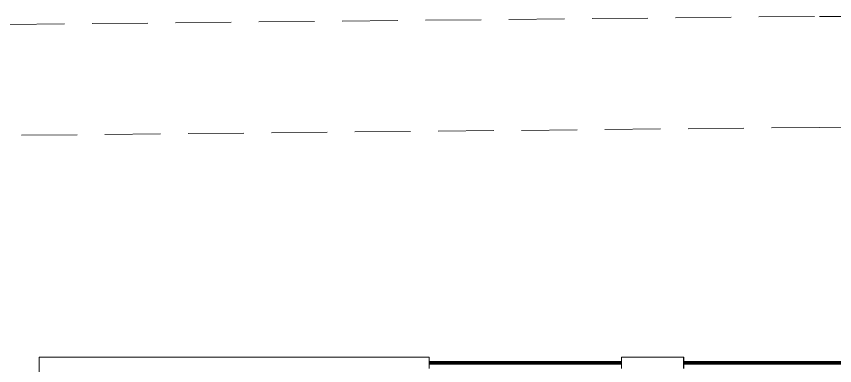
# Model space of a CAD drawing. Header units: inches. Extents: x 27644242 to 29761523, y -859349 to 216979.
# Drawn here: x 29032412 to 29043459, y -626005 to -621287 of the extents above; entities that cross this region are included whole.
import ezdxf

# ---------------------------------------------------------------- set-up
doc = ezdxf.new("R2010")
doc.units = ezdxf.units.IN
doc.header["$MEASUREMENT"] = 0
doc.linetypes.add('01-Xref Col Podium Lvl-1$0$HIDDEN', pattern=[0.375, 0.25, -0.125])
doc.layers.add('KPA Stair Line', color=253, linetype='Continuous')
for name, color, linetype, lineweight in [('RVA Site Boundary', 17, 'Continuous', 15), ('WALL', 7, 'Continuous', 20), ('WINDOW', 162, 'Continuous', 13)]:
    doc.layers.add(name, color=color, linetype=linetype, lineweight=lineweight)

msp = doc.modelspace()

# ---------------------------------------------------------------- linework, layer by layer
at = {"layer": 'KPA Stair Line', "ltscale": 500}
msp.add_line((29041421.1, -626042.7), (29041421.1, -625892.7), dxfattribs=at)
at = {"layer": 'RVA Site Boundary', "color": 252, "linetype": '01-Xref Col Podium Lvl-1$0$HIDDEN', "ltscale": 3000}
for points in [[(29070600.6, -643569.7), (29062287.5, -644326.4), (29061691.8, -644452.9), (29060987.9, -644619.7), (29041973.9, -649622), (29040296.6, -650098.3), (29040125.5, -650146.5), (29039105.6, -650383.7), (29038651.3, -650488.3), (29038361.8, -650569.7), (29034647.6, -641967.6), (29027189.2, -624854.2), (29025689.3, -621463.9), (29026686.8, -621450.8), (29043254.9, -621286.5), (29049809.7, -621345.6), (29057295.9, -621323.5), (29071609.8, -621328.8)], [(29070489.8, -642073.6), (29062063, -642840.7), (29061363, -642989.2), (29060624, -643164.4), (29041578.2, -648175.1), (29039888.4, -648654.9), (29039752, -648693.3), (29039237.2, -648813.1), (29036023.7, -641370.6), (29028562.6, -624251.1), (29027981.7, -622938), (29043255.6, -622786.6), (29049805.1, -622845.6), (29057297.8, -622823.5), (29071608.9, -622828.8)]]:
    msp.add_lwpolyline(points, dxfattribs=at)
at = {"layer": 'WALL', "ltscale": 500}
for p, q in [((29032721.1, -626942.7), (29032721.1, -625892.7)), ((29032721.1, -625892.7), (29037371.1, -625892.7))]:
    msp.add_line(p, q, dxfattribs=at)
at = {"layer": 'WALL'}
for p, q in [((29037371.1, -625892.7), (29037983.8, -625892.7)), ((29040583.8, -626042.7), (29040583.8, -625892.7)), ((29040583.8, -625892.7), (29041171.1, -625892.7)), ((29041421.1, -625892.7), (29041171.1, -625892.7))]:
    msp.add_line(p, q, dxfattribs=at)
at = {"layer": 'WALL', "transparency": 33554687}
msp.add_line((29037983.8, -626042.7), (29037983.8, -625892.7), dxfattribs=at)
at = {"layer": 'WINDOW', "ltscale": 500, "const_width": 50}
for points in [[(29040583.8, -625967.7), (29037983.8, -625967.7)], [(29044321.1, -625967.7), (29041421.1, -625967.7)]]:
    msp.add_lwpolyline(points, dxfattribs=at)

doc.saveas('drawing.dxf')
